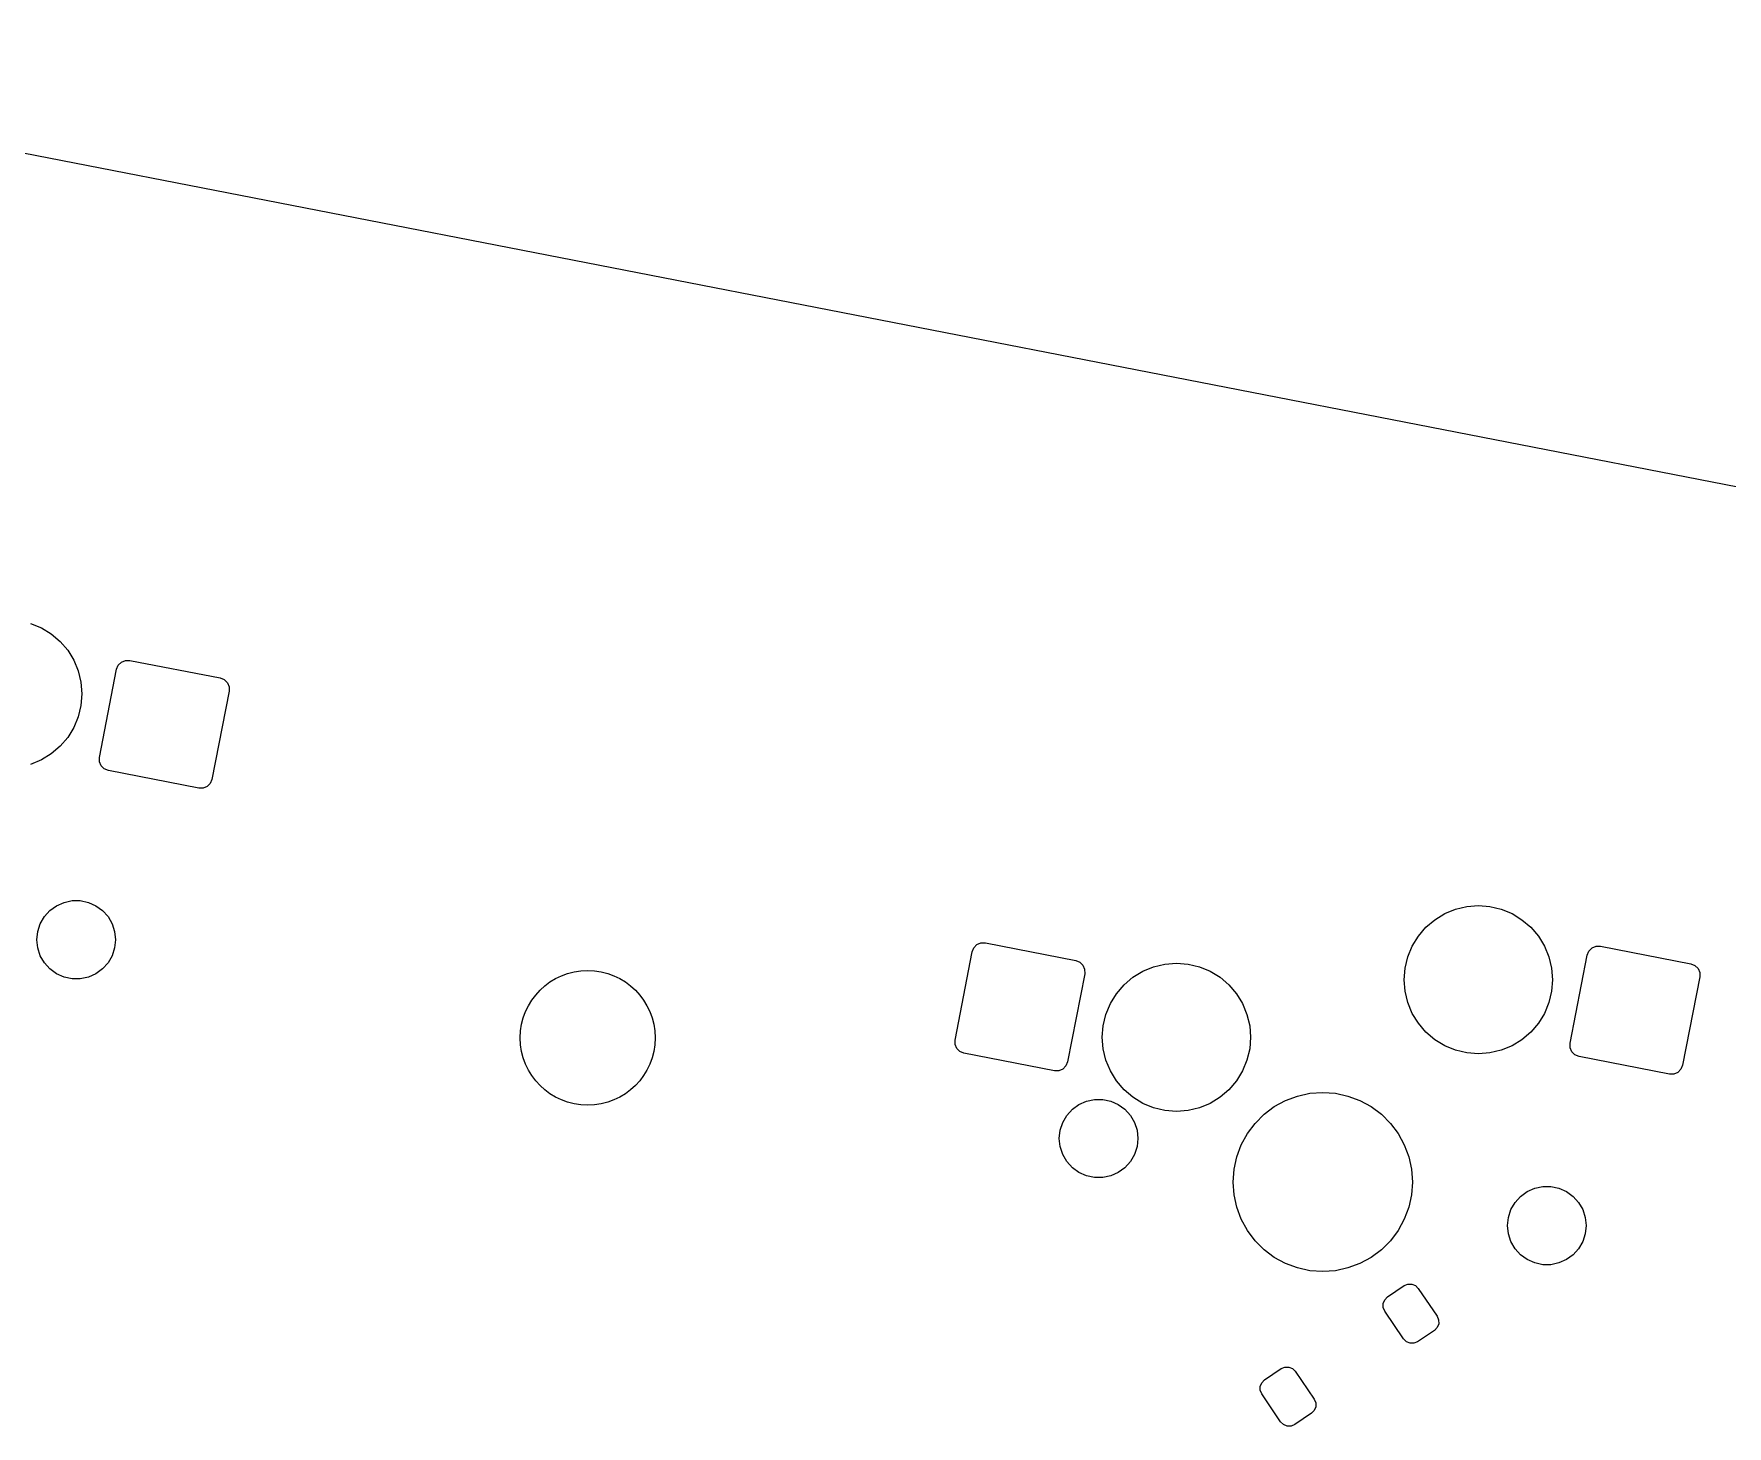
# Model space of a CAD drawing. Extents: x 101 to 518, y -308 to -134.
# Drawn here: x 145.79 to 183.46, y -173.84 to -142.85 of the extents above; entities that cross this region are included whole.
import ezdxf

# ---------------------------------------------------------------- set-up
doc = ezdxf.new("R2010")
doc.units = 0
doc.layers.add('BLACK', color=7, linetype='CONTINUOUS')

msp = doc.modelspace()

# ---------------------------------------------------------------- linework, layer by layer
at = {"layer": 'BLACK', "linetype": 'CONTINUOUS'}
for p, q in [((244.377337, -164.753061), (131.923203, -142.853183)), ((145.713982, -155.971392), (145.953188, -156.070474)), ((145.953188, -156.070474), (146.17395, -156.205757)), ((146.17395, -156.205757), (146.37083, -156.373909)), ((146.37083, -156.373909), (146.538982, -156.570789)), ((146.538982, -156.570789), (146.674265, -156.791551)), ((146.674265, -156.791551), (146.773347, -157.030757)), ((146.773347, -157.030757), (146.83379, -157.282518)), ((147.246496, -158.956353), (147.628114, -156.993098)), ((147.628114, -156.993098), (147.66505, -156.902816)), ((147.66505, -156.902816), (147.733723, -156.833541)), ((147.733723, -156.833541), (147.823679, -156.795819)), ((147.823679, -156.795819), (147.921223, -156.795394)), ((147.921223, -156.795394), (149.933559, -157.186552)), ((146.83379, -157.282518), (146.854104, -157.540635)), ((150.131264, -157.479661), (149.749646, -159.442916)), ((149.933559, -157.186552), (150.023841, -157.223487)), ((150.023841, -157.223487), (150.093117, -157.292161)), ((150.093117, -157.292161), (150.130838, -157.382117)), ((150.130838, -157.382117), (150.131264, -157.479661)), ((146.83379, -157.798752), (146.773347, -158.050513)), ((146.854104, -157.540635), (146.83379, -157.798752)), ((146.773347, -158.050513), (146.674265, -158.289719)), ((146.538982, -158.510481), (146.37083, -158.707361)), ((146.674265, -158.289719), (146.538982, -158.510481)), ((146.17395, -158.875513), (145.953188, -159.010796)), ((146.37083, -158.707361), (146.17395, -158.875513)), ((147.246922, -159.053897), (147.246496, -158.956353)), ((145.953188, -159.010796), (145.713982, -159.109878)), ((147.284643, -159.143853), (147.246922, -159.053897)), ((147.353919, -159.212527), (147.284643, -159.143853)), ((147.444201, -159.249462), (147.353919, -159.212527)), ((149.456537, -159.64062), (147.444201, -159.249462)), ((149.554081, -159.640195), (149.456537, -159.64062)), ((149.644037, -159.602473), (149.554081, -159.640195)), ((149.71271, -159.533198), (149.644037, -159.602473)), ((149.749646, -159.442916), (149.71271, -159.533198)), ((146.020237, -162.497644), (146.142638, -162.361704)), ((146.142638, -162.361704), (146.290627, -162.254184)), ((146.290627, -162.254184), (146.457737, -162.179782)), ((146.457737, -162.179782), (146.636665, -162.141749)), ((146.636665, -162.141749), (146.819589, -162.141749)), ((146.819589, -162.141749), (146.998517, -162.179782)), ((146.998517, -162.179782), (147.165627, -162.254184)), ((147.165627, -162.254184), (147.313616, -162.361704)), ((147.313616, -162.361704), (147.436017, -162.497644)), ((177.180016, -162.431569), (177.419222, -162.332487)), ((177.419222, -162.332487), (177.670983, -162.272044)), ((177.670983, -162.272044), (177.9291, -162.25173)), ((177.9291, -162.25173), (178.187217, -162.272044)), ((178.187217, -162.272044), (178.438978, -162.332487)), ((178.438978, -162.332487), (178.678184, -162.431569)), ((145.872248, -162.830033), (145.928775, -162.656061)), ((145.928775, -162.656061), (146.020237, -162.497644)), ((147.436017, -162.497644), (147.527479, -162.656061)), ((147.527479, -162.656061), (147.584006, -162.830033)), ((176.594222, -162.931884), (176.762374, -162.735004)), ((176.762374, -162.735004), (176.959254, -162.566852)), ((176.959254, -162.566852), (177.180016, -162.431569)), ((178.678184, -162.431569), (178.898946, -162.566852)), ((178.898946, -162.566852), (179.095826, -162.735004)), ((179.095826, -162.735004), (179.263978, -162.931884)), ((145.853127, -163.011956), (145.872248, -162.830033)), ((145.872248, -163.193879), (145.853127, -163.011956)), ((147.584006, -162.830033), (147.603127, -163.011956)), ((147.603127, -163.011956), (147.584006, -163.193879)), ((166.702506, -163.190863), (166.771179, -163.121588)), ((166.771179, -163.121588), (166.861135, -163.083866)), ((166.861135, -163.083866), (166.958679, -163.083441)), ((166.958679, -163.083441), (168.971015, -163.474599)), ((176.458939, -163.152646), (176.594222, -162.931884)), ((179.263978, -162.931884), (179.399261, -163.152646)), ((145.928775, -163.367851), (145.872248, -163.193879)), ((146.020237, -163.526268), (145.928775, -163.367851)), ((147.527479, -163.367851), (147.436017, -163.526268)), ((147.584006, -163.193879), (147.527479, -163.367851)), ((166.283952, -165.2444), (166.66557, -163.281145)), ((166.66557, -163.281145), (166.702506, -163.190863)), ((168.971015, -163.474599), (169.061297, -163.511534)), ((169.061297, -163.511534), (169.130573, -163.580208)), ((176.299414, -163.643613), (176.359857, -163.391852)), ((176.359857, -163.391852), (176.458939, -163.152646)), ((179.399261, -163.152646), (179.498343, -163.391852)), ((179.498343, -163.391852), (179.558786, -163.643613)), ((179.971492, -165.317448), (180.35311, -163.354193)), ((180.35311, -163.354193), (180.390046, -163.263911)), ((180.390046, -163.263911), (180.458719, -163.194636)), ((180.458719, -163.194636), (180.548675, -163.156914)), ((180.548675, -163.156914), (180.646219, -163.156489)), ((180.646219, -163.156489), (182.658555, -163.547647)), ((146.142638, -163.662208), (146.020237, -163.526268)), ((146.290627, -163.769728), (146.142638, -163.662208)), ((146.457737, -163.84413), (146.290627, -163.769728)), ((146.636665, -163.882163), (146.457737, -163.84413)), ((146.819589, -163.882163), (146.636665, -163.882163)), ((146.998517, -163.84413), (146.819589, -163.882163)), ((147.165627, -163.769728), (146.998517, -163.84413)), ((147.313616, -163.662208), (147.165627, -163.769728)), ((147.436017, -163.526268), (147.313616, -163.662208)), ((169.16872, -163.767708), (168.787102, -165.730963)), ((169.130573, -163.580208), (169.168294, -163.670164)), ((169.168294, -163.670164), (169.16872, -163.767708)), ((170.044386, -164.0167), (170.241266, -163.848548)), ((170.241266, -163.848548), (170.462028, -163.713265)), ((170.462028, -163.713265), (170.701234, -163.614183)), ((170.701234, -163.614183), (170.952995, -163.55374)), ((170.952995, -163.55374), (171.211112, -163.533426)), ((171.211112, -163.533426), (171.469229, -163.55374)), ((171.469229, -163.55374), (171.72099, -163.614183)), ((171.72099, -163.614183), (171.960196, -163.713265)), ((171.960196, -163.713265), (172.180958, -163.848548)), ((172.180958, -163.848548), (172.377838, -164.0167)), ((176.2791, -163.90173), (176.299414, -163.643613)), ((176.299414, -164.159847), (176.2791, -163.90173)), ((179.558786, -163.643613), (179.5791, -163.90173)), ((179.5791, -163.90173), (179.558786, -164.159847)), ((182.85626, -163.840756), (182.474642, -165.804011)), ((182.658555, -163.547647), (182.748837, -163.584582)), ((182.748837, -163.584582), (182.818113, -163.653256)), ((182.818113, -163.653256), (182.855834, -163.743212)), ((182.855834, -163.743212), (182.85626, -163.840756)), ((169.740951, -164.434342), (169.876234, -164.21358)), ((169.876234, -164.21358), (170.044386, -164.0167)), ((172.377838, -164.0167), (172.54599, -164.21358)), ((172.54599, -164.21358), (172.681273, -164.434342)), ((176.359857, -164.411608), (176.299414, -164.159847)), ((179.558786, -164.159847), (179.498343, -164.411608)), ((169.641869, -164.673548), (169.740951, -164.434342)), ((172.681273, -164.434342), (172.780355, -164.673548)), ((176.458939, -164.650814), (176.359857, -164.411608)), ((176.594222, -164.871576), (176.458939, -164.650814)), ((179.399261, -164.650814), (179.263978, -164.871576)), ((179.498343, -164.411608), (179.399261, -164.650814)), ((169.561112, -165.183426), (169.581426, -164.925309)), ((169.581426, -164.925309), (169.641869, -164.673548)), ((172.780355, -164.673548), (172.840798, -164.925309)), ((172.840798, -164.925309), (172.861112, -165.183426)), ((176.762374, -165.068456), (176.594222, -164.871576)), ((179.263978, -164.871576), (179.095826, -165.068456)), ((166.284378, -165.341944), (166.283952, -165.2444)), ((166.322099, -165.4319), (166.284378, -165.341944)), ((169.581426, -165.441543), (169.561112, -165.183426)), ((172.861112, -165.183426), (172.840798, -165.441543)), ((176.959254, -165.236608), (176.762374, -165.068456)), ((177.180016, -165.371891), (176.959254, -165.236608)), ((177.419222, -165.470973), (177.180016, -165.371891)), ((178.678184, -165.371891), (178.438978, -165.470973)), ((178.898946, -165.236608), (178.678184, -165.371891)), ((179.095826, -165.068456), (178.898946, -165.236608)), ((179.971918, -165.414992), (179.971492, -165.317448)), ((166.391375, -165.500574), (166.322099, -165.4319)), ((166.481657, -165.537509), (166.391375, -165.500574)), ((168.493993, -165.928667), (166.481657, -165.537509)), ((168.787102, -165.730963), (168.750166, -165.821245)), ((169.641869, -165.693304), (169.581426, -165.441543)), ((169.740951, -165.93251), (169.641869, -165.693304)), ((172.780355, -165.693304), (172.681273, -165.93251)), ((172.840798, -165.441543), (172.780355, -165.693304)), ((177.670983, -165.531416), (177.419222, -165.470973)), ((177.9291, -165.55173), (177.670983, -165.531416)), ((178.187217, -165.531416), (177.9291, -165.55173)), ((178.438978, -165.470973), (178.187217, -165.531416)), ((180.009639, -165.504948), (179.971918, -165.414992)), ((180.078915, -165.573622), (180.009639, -165.504948)), ((180.169197, -165.610557), (180.078915, -165.573622)), ((182.181533, -166.001715), (180.169197, -165.610557)), ((168.591537, -165.928242), (168.493993, -165.928667)), ((168.681493, -165.89052), (168.591537, -165.928242)), ((168.750166, -165.821245), (168.681493, -165.89052)), ((169.876234, -166.153272), (169.740951, -165.93251)), ((170.044386, -166.350152), (169.876234, -166.153272)), ((172.54599, -166.153272), (172.377838, -166.350152)), ((172.681273, -165.93251), (172.54599, -166.153272)), ((182.279077, -166.00129), (182.181533, -166.001715)), ((182.369033, -165.963568), (182.279077, -166.00129)), ((182.437706, -165.894293), (182.369033, -165.963568)), ((182.474642, -165.804011), (182.437706, -165.894293)), ((170.241266, -166.518304), (170.044386, -166.350152)), ((170.462028, -166.653587), (170.241266, -166.518304)), ((172.180958, -166.518304), (171.960196, -166.653587)), ((172.377838, -166.350152), (172.180958, -166.518304)), ((173.638161, -166.590026), (173.90471, -166.490608)), ((173.90471, -166.490608), (174.182695, -166.430136)), ((174.182695, -166.430136), (174.466457, -166.409841)), ((174.466457, -166.409841), (174.750219, -166.430136)), ((174.750219, -166.430136), (175.028204, -166.490608)), ((175.028204, -166.490608), (175.294753, -166.590026)), ((168.771901, -166.920119), (168.894302, -166.784179)), ((168.894302, -166.784179), (169.042291, -166.676659)), ((169.042291, -166.676659), (169.209401, -166.602257)), ((169.209401, -166.602257), (169.388329, -166.564224)), ((169.388329, -166.564224), (169.571253, -166.564224)), ((169.571253, -166.564224), (169.750181, -166.602257)), ((169.750181, -166.602257), (169.917291, -166.676659)), ((169.917291, -166.676659), (170.06528, -166.784179)), ((170.06528, -166.784179), (170.187681, -166.920119)), ((170.701234, -166.752669), (170.462028, -166.653587)), ((170.952995, -166.813112), (170.701234, -166.752669)), ((171.211112, -166.833426), (170.952995, -166.813112)), ((171.469229, -166.813112), (171.211112, -166.833426)), ((171.72099, -166.752669), (171.469229, -166.813112)), ((171.960196, -166.653587), (171.72099, -166.752669)), ((172.959568, -167.098014), (173.16073, -166.896852)), ((173.16073, -166.896852), (173.388473, -166.726366)), ((173.388473, -166.726366), (173.638161, -166.590026)), ((175.294753, -166.590026), (175.544441, -166.726366)), ((175.544441, -166.726366), (175.772184, -166.896852)), ((175.772184, -166.896852), (175.973346, -167.098014)), ((168.604791, -167.434431), (168.623912, -167.252508)), ((168.623912, -167.252508), (168.680439, -167.078536)), ((168.680439, -167.078536), (168.771901, -166.920119)), ((170.187681, -166.920119), (170.279143, -167.078536)), ((170.279143, -167.078536), (170.33567, -167.252508)), ((170.33567, -167.252508), (170.354791, -167.434431)), ((172.789082, -167.325757), (172.959568, -167.098014)), ((175.973346, -167.098014), (176.143832, -167.325757)), ((168.623912, -167.616354), (168.604791, -167.434431)), ((168.680439, -167.790326), (168.623912, -167.616354)), ((170.33567, -167.616354), (170.279143, -167.790326)), ((170.354791, -167.434431), (170.33567, -167.616354)), ((172.553324, -167.841994), (172.652742, -167.575445)), ((172.652742, -167.575445), (172.789082, -167.325757)), ((176.143832, -167.325757), (176.280172, -167.575445)), ((176.280172, -167.575445), (176.37959, -167.841994)), ((168.771901, -167.948743), (168.680439, -167.790326)), ((168.894302, -168.084683), (168.771901, -167.948743)), ((170.187681, -167.948743), (170.06528, -168.084683)), ((170.279143, -167.790326), (170.187681, -167.948743)), ((172.492852, -168.119979), (172.553324, -167.841994)), ((176.37959, -167.841994), (176.440062, -168.119979)), ((169.042291, -168.192203), (168.894302, -168.084683)), ((169.209401, -168.266605), (169.042291, -168.192203)), ((169.388329, -168.304638), (169.209401, -168.266605)), ((169.571253, -168.304638), (169.388329, -168.304638)), ((169.750181, -168.266605), (169.571253, -168.304638)), ((169.917291, -168.192203), (169.750181, -168.266605)), ((170.06528, -168.084683), (169.917291, -168.192203)), ((172.472557, -168.403741), (172.492852, -168.119979)), ((172.492852, -168.687503), (172.472557, -168.403741)), ((176.440062, -168.119979), (176.460357, -168.403741)), ((176.460357, -168.403741), (176.440062, -168.687503)), ((172.553324, -168.965488), (172.492852, -168.687503)), ((176.440062, -168.687503), (176.37959, -168.965488)), ((178.745233, -168.858739), (178.867634, -168.722799)), ((178.867634, -168.722799), (179.015623, -168.615279)), ((179.015623, -168.615279), (179.182733, -168.540877)), ((179.182733, -168.540877), (179.361661, -168.502844)), ((179.361661, -168.502844), (179.544585, -168.502844)), ((179.544585, -168.502844), (179.723513, -168.540877)), ((179.723513, -168.540877), (179.890623, -168.615279)), ((179.890623, -168.615279), (180.038612, -168.722799)), ((180.038612, -168.722799), (180.161013, -168.858739)), ((172.652742, -169.232037), (172.553324, -168.965488)), ((176.37959, -168.965488), (176.280172, -169.232037)), ((178.597244, -169.191128), (178.653771, -169.017156)), ((178.653771, -169.017156), (178.745233, -168.858739)), ((180.161013, -168.858739), (180.252475, -169.017156)), ((180.252475, -169.017156), (180.309002, -169.191128)), ((172.789082, -169.481725), (172.652742, -169.232037)), ((172.959568, -169.709468), (172.789082, -169.481725)), ((176.143832, -169.481725), (175.973346, -169.709468)), ((176.280172, -169.232037), (176.143832, -169.481725)), ((178.578123, -169.373051), (178.597244, -169.191128)), ((178.597244, -169.554974), (178.578123, -169.373051)), ((180.309002, -169.191128), (180.328123, -169.373051)), ((180.328123, -169.373051), (180.309002, -169.554974)), ((173.16073, -169.91063), (172.959568, -169.709468)), ((173.388473, -170.081116), (173.16073, -169.91063)), ((175.772184, -169.91063), (175.544441, -170.081116)), ((175.973346, -169.709468), (175.772184, -169.91063)), ((178.653771, -169.728946), (178.597244, -169.554974)), ((178.745233, -169.887363), (178.653771, -169.728946)), ((178.867634, -170.023303), (178.745233, -169.887363)), ((180.161013, -169.887363), (180.038612, -170.023303)), ((180.252475, -169.728946), (180.161013, -169.887363)), ((180.309002, -169.554974), (180.252475, -169.728946)), ((173.638161, -170.217456), (173.388473, -170.081116)), ((173.90471, -170.316874), (173.638161, -170.217456)), ((175.294753, -170.217456), (175.028204, -170.316874)), ((175.544441, -170.081116), (175.294753, -170.217456)), ((179.015623, -170.130823), (178.867634, -170.023303)), ((179.182733, -170.205225), (179.015623, -170.130823)), ((179.361661, -170.243258), (179.182733, -170.205225)), ((179.544585, -170.243258), (179.361661, -170.243258)), ((179.723513, -170.205225), (179.544585, -170.243258)), ((179.890623, -170.130823), (179.723513, -170.205225)), ((180.038612, -170.023303), (179.890623, -170.130823)), ((174.182695, -170.377346), (173.90471, -170.316874)), ((174.466457, -170.397641), (174.182695, -170.377346)), ((174.750219, -170.377346), (174.466457, -170.397641)), ((175.028204, -170.316874), (174.750219, -170.377346)), ((176.279831, -170.710094), (176.360791, -170.676144)), ((176.360791, -170.676144), (176.448581, -170.675761)), ((176.448581, -170.675761), (176.529835, -170.709003)), ((175.811716, -171.105332), (175.844958, -171.024079)), ((175.844958, -171.024079), (175.906764, -170.961731)), ((175.906764, -170.961731), (176.279831, -170.710094)), ((176.529835, -170.709003), (176.592183, -170.770809)), ((176.592183, -170.770809), (177.011577, -171.392587)), ((175.812099, -171.193122), (175.811716, -171.105332)), ((175.846049, -171.274083), (175.812099, -171.193122)), ((176.265443, -171.895861), (175.846049, -171.274083)), ((177.011577, -171.392587), (177.045527, -171.473548)), ((176.950862, -171.704939), (176.577795, -171.956576)), ((177.012668, -171.642591), (176.950862, -171.704939)), ((177.04591, -171.561338), (177.012668, -171.642591)), ((177.045527, -171.473548), (177.04591, -171.561338)), ((176.327791, -171.957667), (176.265443, -171.895861)), ((176.409045, -171.990909), (176.327791, -171.957667)), ((176.496835, -171.990526), (176.409045, -171.990909)), ((176.577795, -171.956576), (176.496835, -171.990526)), ((173.17094, -172.807067), (173.544007, -172.55543)), ((173.544007, -172.55543), (173.624967, -172.52148)), ((173.624967, -172.52148), (173.712757, -172.521097)), ((173.712757, -172.521097), (173.794011, -172.554339)), ((173.794011, -172.554339), (173.856359, -172.616145)), ((173.075892, -172.950668), (173.109134, -172.869415)), ((173.109134, -172.869415), (173.17094, -172.807067)), ((173.856359, -172.616145), (174.275753, -173.237923)), ((173.076275, -173.038458), (173.075892, -172.950668)), ((173.110225, -173.119419), (173.076275, -173.038458)), ((173.529619, -173.741197), (173.110225, -173.119419)), ((174.275753, -173.237923), (174.309703, -173.318884)), ((174.309703, -173.318884), (174.310086, -173.406674)), ((174.215038, -173.550275), (173.841971, -173.801912)), ((174.276844, -173.487927), (174.215038, -173.550275)), ((174.310086, -173.406674), (174.276844, -173.487927)), ((173.591967, -173.803003), (173.529619, -173.741197)), ((173.673221, -173.836245), (173.591967, -173.803003)), ((173.761011, -173.835862), (173.673221, -173.836245)), ((173.841971, -173.801912), (173.761011, -173.835862))]:
    msp.add_line(p, q, dxfattribs=at)
at = {"layer": 'BLACK'}
msp.add_circle((158.10974, -165.196311), 1.5, dxfattribs=at)

doc.saveas('drawing.dxf')
